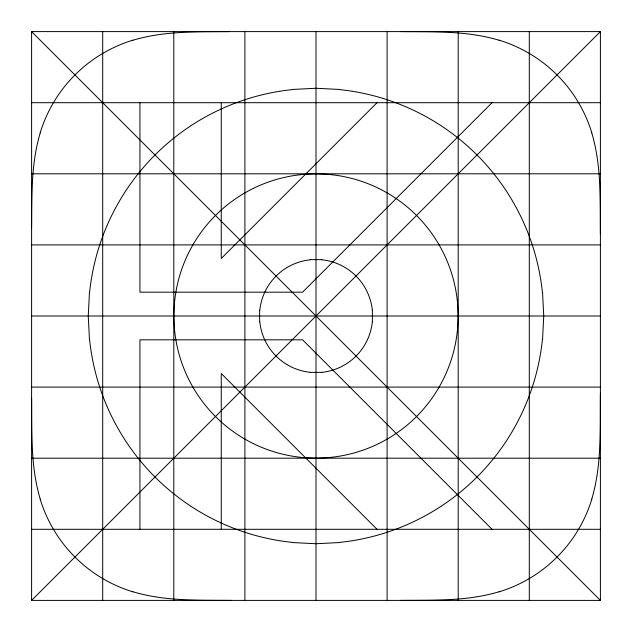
<?xml version="1.0" encoding="UTF-8"?>
<svg xmlns="http://www.w3.org/2000/svg" width="632" height="632" viewBox="0 0 632 632"><rect width="100%" height="100%" fill="white"/><g stroke="black" fill="none" stroke-linecap="round" stroke-linejoin="round"><path stroke-width="0.95" d="M31.6 228.405C31.884 196.473 30.913 163.87 40.227 132.965M31.6 600.4L31.6 31.6L600.4 31.6L600.4 600.4L31.6 600.4L600.4 31.6M600.4 393.207C599.966 428.551 602.012 464.749 591.773 499.035M89.436 292.711L88.259 316L89.436 339.289M174.535 301.464L173.8 316L174.535 330.536M259.633 310.209L259.633 321.791M372.367 321.791L372.367 310.209M457.465 330.536L458.2 316L457.465 301.464M542.564 339.289L543.741 316L542.564 292.711M377.059 102.7L221.255 258.496L221.255 102.7M492.059 102.7L302.578 292.182L139.941 292.182L139.941 102.7M132.965 40.227C164.162 30.834 197.065 31.884 229.298 31.6M499.035 591.773C467.167 601.356 433.536 600.092 400.625 600.4M292.711 89.436L316 88.259L339.289 89.436M301.464 174.535L316 173.8L330.536 174.535M310.209 259.633L321.791 259.633M321.791 372.367L310.209 372.367M330.536 457.465L316 458.2L301.464 457.465M339.289 542.564L316 543.741L292.711 542.564M31.6 102.7L600.4 102.7M31.6 173.8L600.4 173.8M31.6 244.9L600.4 244.9M31.6 316L600.4 316M31.6 387.1L600.4 387.1M31.6 458.2L600.4 458.2M31.6 529.3L600.4 529.3M400.625 31.6C433.536 31.916 467.167 30.644 499.035 40.227M231.375 600.4C198.464 600.092 164.834 601.356 132.965 591.773M31.6 31.6L600.4 600.4M492.059 529.3L302.578 339.818L139.941 339.818L139.941 529.3M377.059 529.3L221.255 373.504L221.255 529.3M591.773 132.965C601.617 165.797 600.044 200.463 600.4 234.338M40.227 499.035C30.407 466.298 31.948 431.743 31.6 397.955M529.3 31.6L529.3 600.4M458.2 31.6L458.2 600.4M387.1 31.6L387.1 600.4M316 31.6L316 600.4M244.9 31.6L244.9 600.4M173.8 31.6L173.8 600.4M102.7 31.6L102.7 600.4M40.14 132.941A139.569 139.569 0 0 1 132.941 40.14M499.059 40.14A139.569 139.569 0 0 1 591.86 132.941M591.86 499.059A139.569 139.569 0 0 1 499.059 591.86M132.941 591.86A139.569 139.569 0 0 1 40.14 499.059M372.335 321.791A56.564 56.564 0 0 1 321.791 372.335M310.328 372.335A56.564 56.564 0 0 1 259.784 321.791M259.784 310.328A56.564 56.564 0 0 1 310.328 259.784M321.791 259.784A56.564 56.564 0 0 1 372.335 310.328M330.528 174.614A141.963 141.963 0 0 1 457.386 301.472M457.386 330.528A141.963 141.963 0 0 1 330.528 457.386M301.472 457.386A141.963 141.963 0 0 1 174.614 330.528M174.614 301.472A141.963 141.963 0 0 1 301.472 174.614M339.273 89.562A227.362 227.362 0 0 1 542.438 292.727M542.438 339.273A227.362 227.362 0 0 1 339.273 542.438M292.727 542.438A227.362 227.362 0 0 1 89.562 339.273M89.562 292.727A227.362 227.362 0 0 1 292.727 89.562"/></g></svg>
